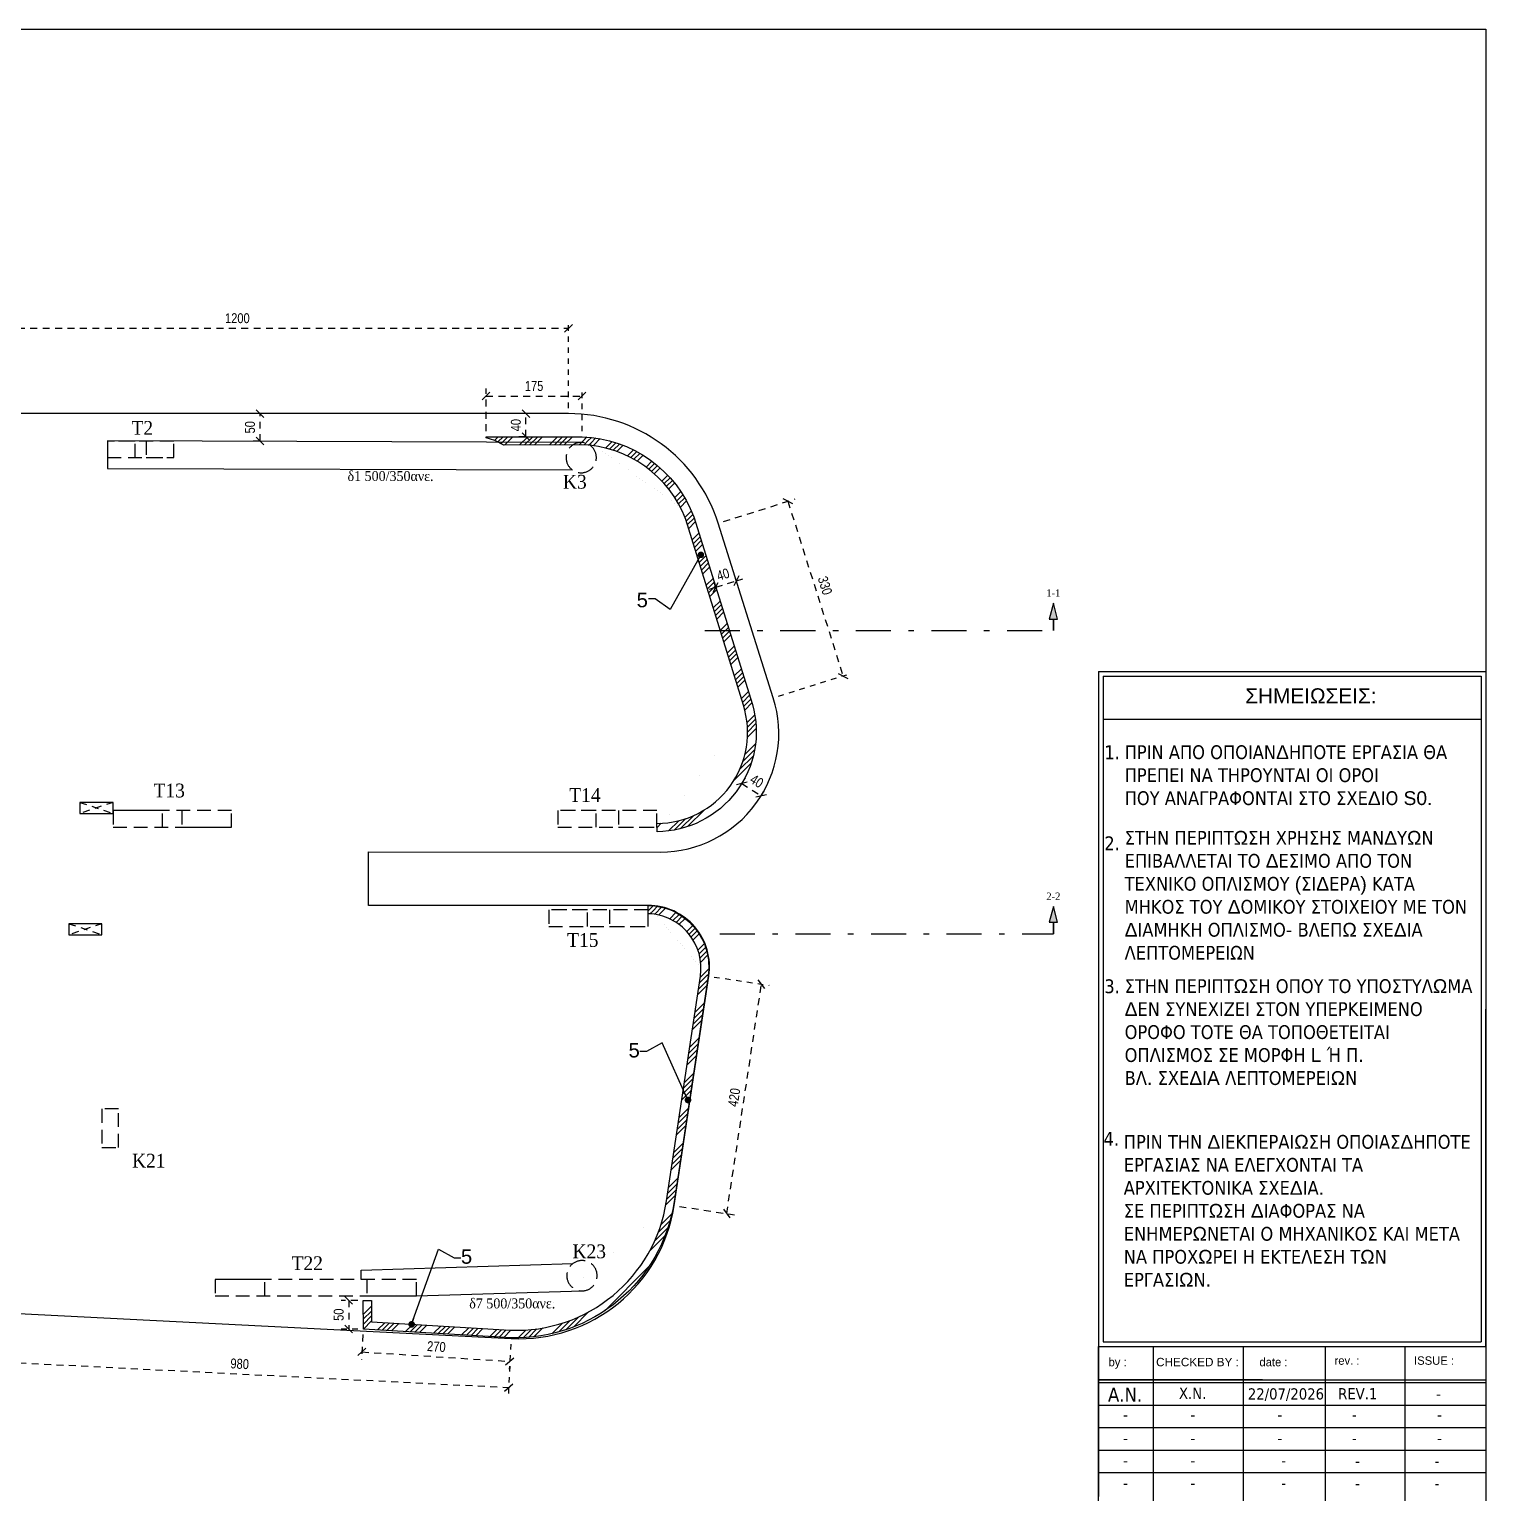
# Model space of a CAD drawing. Header units: millimetres. Extents: x -2171 to 1563, y -1758 to -1505.
# Drawn here: x -719.79 to -693.38, y -1616.79 to -1590.25 of the extents above; entities that cross this region are included whole.
import ezdxf
from ezdxf.enums import TextEntityAlignment as Align

# ---------------------------------------------------------------- set-up
doc = ezdxf.new("R2010")
doc.units = ezdxf.units.MM
doc.header["$PDMODE"] = 32
for name, pattern in [('DASHDOT', [25.4, 12.7, -6.35, 0, -6.35]), ('DASHED2', [0.375, 0.25, -0.125]), ('HIDDEN', [0.375, 0.25, -0.125]), ('HIDDEN2', [0.1875, 0.125, -0.0625])]:
    doc.linetypes.add(name, pattern=pattern)
doc.layers.get('Defpoints').update_dxf_attribs({"color": 6})
for name, color, linetype in [('-S-A3 PAGE', 3, 'Continuous'), ('-S-AKSONES', 50, 'DASHDOT'), ('-S_TEXT', 3, 'Continuous'), ('AM_5', 7, 'Continuous'), ('DIASTASEIS', 7, 'Continuous'), ('Geo_Beam', 7, 'Continuous'), ('Geo_Col', 7, 'Continuous'), ('Geo_Lines', 7, 'Continuous'), ('Geo_Lines_3', 7, 'Continuous'), ('pinakaki', 153, 'Continuous'), ('Sect_Line_Symbol', 7, 'Continuous'), ('STITHAIO', 94, 'Continuous'), ('Text_Beam', 7, 'Continuous'), ('Text_Col_-1', 7, 'Continuous')]:
    doc.layers.add(name, color=color, linetype=linetype)
doc.layers.add('TEXT', color=20, linetype='Continuous', lineweight=13)
doc.styles.add('1-100', font='arial.ttf', dxfattribs={"width": 0.8})
doc.styles.add('ag', font='arial.ttf', dxfattribs={"height": 0.25})
doc.styles.add('S1TmsNwRmn1088_b_934_161', font='times.ttf', dxfattribs={"width": 0.933629, "height": 0.10875})
doc.styles.add('S1TmsNwRmn11_b_934_161', font='times.ttf', dxfattribs={"width": 0.933629, "height": 0.001087})
doc.styles.add('S1TmsNwRmn1359_b_934_161', font='times.ttf', dxfattribs={"width": 0.933629, "height": 0.135937})
doc.styles.get("Standard").update_dxf_attribs({"font": 'tahoma.ttf'})
doc.dimstyles.new('CHRISTOFOROS', dxfattribs={"dimscale": 0.2, "dimtxt": 0.25, "dimasz": 0.6, "dimexe": 0, "dimexo": 0, "dimgap": 0, "dimtad": 0, "dimdec": 0, "dimlfac": 100, "dimzin": 0, "dimdsep": 46, "dimtxsty": 'ag', "dimblk": 'ARCHTICK', "dimcen": 0, "dimclrd": 256, "dimclre": 256, "dimclrt": 1, "dimaunit": 1, "dimadec": 0, "dimazin": 0, "dimtfac": 1, "dimtdec": 0, "dimtofl": 0, "dimtmove": 0, "dimatfit": 3, "dimfxl": 1, "dimtolj": 1, "dimtzin": 0, "dimlwd": -1, "dimlwe": -1, "dimarcsym": 0})
doc.dimstyles.new('Copy of 1-100', dxfattribs={"dimtxt": 0.18, "dimasz": 0.14, "dimexe": 0.14, "dimexo": 0.1, "dimgap": 0.09, "dimtad": 1, "dimdec": 0, "dimlfac": 100, "dimrnd": 5, "dimzin": 5, "dimdsep": 46, "dimtxsty": '1-100', "dimblk": 'OBLIQUE', "dimcen": 0.09, "dimclrd": 1, "dimclre": 1, "dimclrt": 2, "dimadec": 0, "dimazin": 0, "dimtfac": 1, "dimtdec": 0, "dimtix": 1, "dimtmove": 2, "dimatfit": 3, "dimfxl": 5, "dimfxlon": 1, "dimtolj": 1, "dimtzin": 5, "dimarcsym": 0})

# ---------------------------------------------------------------- blocks, each defined once
blk = doc.blocks.new('PINAKAKI')
at = {"layer": '-S-A3 PAGE', "ltscale": 5}
blk.add_line((121995.588, -208359.262), (121988.733, -208359.262), dxfattribs=at)
at = {"color": 0}
for p, q in [((121988.65, -208358.392), (121988.65, -208373.351)), ((121988.65, -208358.392), (121995.67, -208358.392)), ((121995.67, -208358.392), (121995.669, -208370.631)), ((121988.733, -208358.475), (121988.733, -208370.548)), ((121988.733, -208358.475), (121995.588, -208358.475)), ((121995.588, -208358.475), (121995.588, -208370.548)), ((121988.649, -208370.631), (121995.669, -208370.631)), ((121988.732, -208370.548), (121995.587, -208370.548)), ((121989.64, -208370.631), (121989.64, -208374.541)), ((121991.28, -208374.541), (121991.28, -208370.631)), ((121992.766, -208374.541), (121992.766, -208370.631)), ((121994.208, -208374.541), (121994.208, -208370.631)), ((121991.624, -208371.24), (121988.651, -208371.24)), ((121988.651, -208371.24), (121995.67, -208371.24)), ((121995.67, -208371.291), (121988.651, -208371.291)), ((121995.67, -208371.24), (121995.67, -208371.291))]:
    blk.add_line(p, q, dxfattribs=at)
at = {"color": 3}
blk.add_line((121995.67, -208372.455), (121995.67, -208374.541), dxfattribs=at)
at = {"color": 0}
blk.add_lwpolyline([(121988.651, -208370.631), (121995.67, -208370.631), (121995.67, -208374.541), (121988.651, -208374.541)], close=True, dxfattribs=at)
blk.add_lwpolyline([(121988.651, -208370.631), (121995.67, -208370.631), (121995.67, -208374.541), (121988.651, -208374.541)], close=True, dxfattribs=at)
for points in [[(121988.651, -208371.697), (121995.67, -208371.697)], [(121988.651, -208372.103), (121995.67, -208372.103)], [(121988.651, -208372.51), (121995.67, -208372.51)], [(121988.651, -208372.916), (121995.67, -208372.916)]]:
    blk.add_lwpolyline(points, dxfattribs=at)
at = {"layer": '-S_TEXT', "color": 3}
for s, p in [('1.', (121988.755, -208359.983)), ('2.', (121988.755, -208361.633)), ('3.', (121988.755, -208364.226)), ('4.', (121988.739, -208366.994))]:
    blk.add_text(s, height=0.25, dxfattribs=at).set_placement(p)
at = {"layer": '-S_TEXT', "color": 3, "char_height": 0.25, "attachment_point": 1}
for s, insert in [('ΠΡΙΝ ΑΠΟ ΟΠΟΙΑΝ{\\fArial|b0|i0|c186|p34;Δ}ΗΠΟΤΕ ΕΡΓΑΣΙΑ ΘΑ ΠΡΕΠΕΙ ΝΑ ΤΗΡΟΥΝΤΑΙ ΟΙ ΟΡΟΙ\\PΠΟΥ ΑΝΑΓΡΑΦΟΝΤΑΙ ΣΤΟ ΣΧΕ{\\fArial|b0|i0|c186|p34;Δ}ΙΟ {\\fArial|b0|i0|c186|p34;S0.}', (121989.123, -208359.731)), ('ΣΤΗΝ ΠΕΡΙΠΤ{\\fArial|b0|i0|c186|p34;Ω}ΣΗ ΧΡΗΣΗΣ ΜΑΝ{\\fArial|b0|i0|c186|p34;Δ}Υ{\\fArial|b0|i0|c186|p34;Ω}Ν ΕΠΙΒΑΛΛΕΤΑΙ ΤΟ {\\fArial|b0|i0|c186|p34;Δ}ΕΣΙΜΟ ΑΠΟ ΤΟΝ ΤΕΧΝΙΚΟ ΟΠΛΙΣΜΟΥ {\\fArial|b0|i0|c186|p34;(}ΣΙ{\\fArial|b0|i0|c186|p34;Δ}ΕΡΑ{\\fArial|b0|i0|c186|p34;) }ΚΑΤΑ ΜΗΚΟΣ ΤΟΥ {\\fArial|b0|i0|c186|p34;Δ}ΟΜΙΚΟΥ ΣΤΟΙΧΕΙΟΥ ΜΕ ΤΟΝ {\\fArial|b0|i0|c186|p34;Δ}ΙΑΜΗΚΗ ΟΠΛΙΣΜΟ{\\fArial|b0|i0|c186|p34;- }ΒΛΕΠ{\\fArial|b0|i0|c186|p34;Ω }ΣΧΕ{\\fArial|b0|i0|c186|p34;Δ}ΙΑ ΛΕΠΤΟΜΕΡΕΙΩΝ', (121989.123, -208361.284)), ('ΣΤΗΝ ΠΕΡΙΠΤ{\\fArial|b0|i0|c186|p34;Ω}ΣΗ ΟΠΟΥ ΤΟ ΥΠΟΣΤΥΛ{\\fArial|b0|i0|c186|p34;Ω}ΜΑ {\\fArial|b0|i0|c186|p34;Δ}ΕΝ ΣΥΝΕΧΙΖΕΙ ΣΤΟΝ ΥΠΕΡΚΕΙΜΕΝΟ ΟΡΟΦΟ ΤΟΤΕ ΘΑ ΤΟΠΟΘΕΤΕΙΤΑΙ ΟΠΛΙΣΜΟΣ ΣΕ ΜΟΡΦΗ {\\fArial|b0|i0|c186|p34;L }Ή Π{\\fArial|b0|i0|c186|p34;.  \\P}ΒΛ{\\fArial|b0|i0|c186|p34;. }ΣΧΕ{\\fArial|b0|i0|c186|p34;Δ}Ι{\\fArial|b0|i0|c186|p34;A }ΛΕΠΤΟΜΕΡΕΙ{\\fArial|b0|i0|c186|p34;Ω}Ν', (121989.123, -208363.973)), ('ΠΡΙΝ ΤΗΝ {\\fArial|b0|i0|c186|p34;Δ}ΙΕΚΠΕΡΑΙ{\\fArial|b0|i0|c186|p34;Ω}ΣΗ ΟΠΟΙΑΣ{\\fArial|b0|i0|c186|p34;Δ}ΗΠΟΤΕ ΕΡΓΑΣΙΑΣ ΝΑ ΕΛΕΓΧΟΝΤΑΙ ΤΑ ΑΡΧΙΤΕΚΤΟΝΙΚΑ ΣΧΕ{\\fArial|b0|i0|c186|p34;Δ}ΙΑ{\\fArial|b0|i0|c186|p34;.\\P}ΣΕ ΠΕΡΙΠΤ{\\fArial|b0|i0|c186|p34;Ω}ΣΗ {\\fArial|b0|i0|c186|p34;Δ}ΙΑΦΟΡΑΣ ΝΑ ΕΝΗΜΕΡ{\\fArial|b0|i0|c186|p34;Ω}ΝΕΤΑΙ Ο ΜΗΧΑΝΙΚΟΣ ΚΑΙ ΜΕΤΑ ΝΑ ΠΡΟΧ{\\fArial|b0|i0|c186|p34;Ω}ΡΕΙ Η ΕΚΤΕΛΕΣΗ Τ{\\fArial|b0|i0|c186|p34;Ω}Ν ΕΡΓΑΣΙ{\\fArial|b0|i0|c186|p34;Ω}Ν{\\fArial|b0|i0|c186|p34;.}', (121989.107, -208366.797))]:
    blk.add_mtext_dynamic_manual_height_columns(s, width=6.38621, gutter_width=1, heights=[0], dxfattribs=dict(at, insert=insert))
at = {"layer": 'pinakaki', "ltscale": 0.005, "insert": (121991.31, -208358.698), "char_height": 0.26955, "width": 6.67467, "attachment_point": 1}
blk.add_mtext('{\\fArial|b0|i0|c161|p34;ΣΗΜΕΙΩΣΕΙΣ:}', dxfattribs=at)
at = {"layer": 'TEXT', "color": 0, "attachment_point": 1}
for s, insert, char_height, width in [('\\pi0.20581;{\\fBankGothic Lt BT|b0|i0|c161|p34;\\C7;by :}', (121988.625, -208370.839), 0.15234, 0.91751), ('\\pi0.49205;{\\fArial|b0|i0|c186|p34;\\C7;CHECKED BY\\fBankGothic Lt BT|b0|i0|c161|p34; :}', (121989.201, -208370.839), 0.15234, 2.53906), ('\\pi0.83455;{\\fBankGothic Lt BT|b0|i0|c0|p34;\\C7;date :}', (121990.732, -208370.839), 0.15234, 2.53906), ('{\\fBankGothic Lt BT|b0|i0|c161|p34;\\C7;rev\\fBankGothic Lt BT|b0|i0|c0|p34;.\\fBankGothic Lt BT|b0|i0|c161|p34; :}', (121992.929, -208370.812), 0.152344, 2.53906), ('{\\fBankGothic Lt BT|b0|i0|c0|p34;\\C7;ISSUE\\fBankGothic Lt BT|b0|i0|c161|p34; :}', (121994.371, -208370.812), 0.15234, 2.53906), ('\\pi0.19627;{\\C7;A\\fTahoma|b0|i0|c161|p34;.\\fTahoma|b0|i0|c0|p34;N\\fTahoma|b0|i0|c161|p34;.}', (121988.625, -208371.379), 0.25391, 1.01563), ('\\pi1.02419;{\\H0.8x;\\C7;X.N.}', (121989.084, -208371.379), 0.25391, 2.53906), ('{\\fTahoma|b0|i0|c0|p34;\\C7;22\\fTahoma|b0|i0|c161|p34;/\\fTahoma|b0|i0|c0|p34;07\\fTahoma|b0|i0|c161|p34;/202\\fTahoma|b0|i0|c0|p34;6}', (121991.357, -208371.391), 0.203125, 1.35307), ('\\pi0.28843;{\\H0.8x;\\C7;REV.1}', (121992.706, -208371.388), 0.25391, 1.26753), ('\\pi0.54551;{\\H0.8x;\\C7; \\fTahoma|b0|i0|c161|p34;-}', (121994.148, -208371.388), 0.25391, 1.26753), ('\\pi0.46934;{\\H0.8x;\\C7;-}', (121988.625, -208371.768), 0.25391, 1.01563), ('\\pi1.23106;{\\H0.8x;\\C7;-}', (121989.084, -208371.768), 0.25391, 2.53906), ('\\pi1.09396;{\\H0.8x;\\C7;   -}', (121990.571, -208371.768), 0.25391, 2.53906), ('\\pi1.23106;{\\H0.8x;\\C7;-}', (121992.012, -208371.768), 0.25391, 2.53906), ('\\pi1.23106;{\\H0.8x;\\C7;-}', (121993.558, -208371.768), 0.25391, 2.53906), ('\\pi0.46934;{\\H0.8x;\\C7;-}', (121988.625, -208372.192), 0.25391, 1.01563), ('\\pi1.23106;{\\H0.8x;\\C7;-}', (121989.084, -208372.192), 0.25391, 2.53906), ('\\pi1.09396;{\\H0.8x;\\C7;   -}', (121990.571, -208372.192), 0.25391, 2.53906), ('\\pi1.23106;{\\H0.8x;\\C7;-}', (121992.012, -208372.192), 0.25391, 2.53906), ('\\pi1.23106;{\\H0.8x;\\C7;-}', (121993.558, -208372.192), 0.25391, 2.53906), ('\\pi0.46934;{\\H0.8x;\\C7;-}', (121988.625, -208372.598), 0.25391, 1.01563), ('\\pi1.23106;{\\H0.8x;\\C7;-}', (121989.084, -208372.598), 0.25391, 2.53906), ('\\pi1.23106;{\\H0.8x;\\C7;-}', (121990.732, -208372.598), 0.25391, 2.53906), ('\\pi0.5953;{\\fTahoma|b0|i0|c161|p34;\\H0.8x;\\C7;-}', (121992.706, -208372.607), 0.25391, 1.26753), ('\\pi0.5953;{\\fTahoma|b0|i0|c161|p34;\\H0.8x;\\C7;-}', (121994.148, -208372.607), 0.25391, 1.26753), ('\\pi0.46934;{\\H0.8x;\\C7;-}', (121988.625, -208373.004), 0.25391, 1.01563), ('\\pi1.23106;{\\H0.8x;\\C7;-}', (121989.084, -208373.004), 0.25391, 2.53906), ('\\pi1.23106;{\\H0.8x;\\C7;-}', (121990.732, -208373.004), 0.25391, 2.53906), ('\\pi0.5953;{\\fTahoma|b0|i0|c161|p34;\\H0.8x;\\C7;-}', (121992.706, -208373.013), 0.25391, 1.26753), ('\\pi0.5953;{\\fTahoma|b0|i0|c161|p34;\\H0.8x;\\C7;-}', (121994.148, -208373.013), 0.25391, 1.26753)]:
    blk.add_mtext(s, dxfattribs=dict(at, insert=insert, char_height=char_height, width=width))
at = {"layer": 'TEXT', "insert": (121992.706, -208371.388), "char_height": 0.25391, "width": 1.26753, "attachment_point": 1}
blk.add_mtext('{\\fTahoma|b0|i0|c0|p34;\\H0.8x;\\C7; }', dxfattribs=at)
blk = doc.blocks.new('_Oblique')
at = {"color": 0, "linetype": 'ByBlock', "lineweight": -2}
blk.add_line((-0.5, -0.5), (0.5, 0.5), dxfattribs=at)
blk = doc.blocks.new('*D1177')
at = {"layer": 'Defpoints', "color": 0, "ltscale": 0.5, "transparency": 16777216}
for p in [(-715.602, -1597.218), (-715.563, -1597.218), (-715.563, -1597.716)]:
    blk.add_point(p, dxfattribs=at)
at = {"layer": 'DIASTASEIS', "color": 1, "linetype": 'HIDDEN2', "lineweight": -2, "ltscale": 0.5, "transparency": 16777216}
blk.add_line((-715.602, -1597.218), (-715.742, -1597.218), dxfattribs=at)
at = {"layer": 'DIASTASEIS', "color": 1, "linetype": 'DASHED2', "lineweight": -2, "ltscale": 0.5, "transparency": 16777216}
blk.add_line((-715.602, -1597.716), (-715.602, -1597.218), dxfattribs=at)
at = {"layer": 'DIASTASEIS', "color": 1, "linetype": 'HIDDEN', "lineweight": -2, "ltscale": 0.5, "transparency": 16777216}
blk.add_line((-715.602, -1597.716), (-715.742, -1597.716), dxfattribs=at)
at = {"layer": 'DIASTASEIS', "color": 1, "lineweight": -2, "ltscale": 0.5, "transparency": 16777216, "xscale": 0.14, "yscale": 0.14, "zscale": 0.14}
for p, rotation in [((-715.602, -1597.218), 90), ((-715.602, -1597.716), 270)]:
    blk.add_blockref('_Oblique', p, dxfattribs=dict(at, rotation=rotation))
at = {"layer": 'DIASTASEIS', "color": 2, "ltscale": 0.5, "transparency": 16777216, "insert": (-715.784, -1597.467), "char_height": 0.18, "attachment_point": 5, "rotation": 90, "style": '1-100'}
blk.add_mtext('\\A1;50', dxfattribs=at)
blk = doc.blocks.new('*D1180')
at = {"layer": 'Defpoints', "color": 0, "ltscale": 0.5, "transparency": 16777216}
for p in [(-710.01, -1595.672), (-710.01, -1597.218), (-722.018, -1599.004)]:
    blk.add_point(p, dxfattribs=at)
at = {"layer": 'DIASTASEIS', "color": 1, "linetype": 'HIDDEN', "lineweight": -2, "ltscale": 0.5, "transparency": 16777216}
blk.add_line((-722.018, -1598.904), (-722.018, -1595.532), dxfattribs=at)
at = {"layer": 'DIASTASEIS', "color": 1, "linetype": 'HIDDEN2', "lineweight": -2, "ltscale": 0.5, "transparency": 16777216}
blk.add_line((-710.01, -1597.118), (-710.01, -1595.532), dxfattribs=at)
at = {"layer": 'DIASTASEIS', "color": 1, "linetype": 'DASHED2', "lineweight": -2, "ltscale": 0.5, "transparency": 16777216}
blk.add_line((-722.018, -1595.672), (-710.01, -1595.672), dxfattribs=at)
at = {"layer": 'DIASTASEIS', "color": 1, "lineweight": -2, "ltscale": 0.5, "transparency": 16777216, "xscale": 0.14, "yscale": 0.14, "zscale": 0.14, "rotation": 180}
blk.add_blockref('_Oblique', (-722.018, -1595.672), dxfattribs=at)
at = {"layer": 'DIASTASEIS', "color": 1, "lineweight": -2, "ltscale": 0.5, "transparency": 16777216, "xscale": 0.14, "yscale": 0.14, "zscale": 0.14}
blk.add_blockref('_Oblique', (-710.01, -1595.672), dxfattribs=at)
at = {"layer": 'DIASTASEIS', "color": 2, "ltscale": 0.5, "transparency": 16777216, "insert": (-716.014, -1595.49), "char_height": 0.18, "attachment_point": 5, "style": '1-100'}
blk.add_mtext('\\A1;1200', dxfattribs=at)
blk = doc.blocks.new('*D1186')
at = {"layer": 'Defpoints', "color": 0, "ltscale": 0.5, "transparency": 16777216}
for p in [(-720.821, -1613.497), (-711.051, -1613.99), (-711.095, -1614.878)]:
    blk.add_point(p, dxfattribs=at)
at = {"layer": 'DIASTASEIS', "color": 1, "linetype": 'HIDDEN', "lineweight": -2, "ltscale": 0.5, "transparency": 16777216}
blk.add_line((-720.827, -1613.597), (-720.873, -1614.524), dxfattribs=at)
at = {"layer": 'DIASTASEIS', "color": 1, "linetype": 'HIDDEN2', "lineweight": -2, "ltscale": 0.5, "transparency": 16777216}
blk.add_line((-711.056, -1614.09), (-711.102, -1615.018), dxfattribs=at)
at = {"layer": 'DIASTASEIS', "color": 1, "linetype": 'DASHED2', "lineweight": -2, "ltscale": 0.5, "transparency": 16777216}
blk.add_line((-720.866, -1614.385), (-711.095, -1614.878), dxfattribs=at)
at = {"layer": 'DIASTASEIS', "color": 1, "lineweight": -2, "ltscale": 0.5, "transparency": 16777216, "xscale": 0.14, "yscale": 0.14, "zscale": 0.14}
for p, rotation in [((-720.866, -1614.385), 177.1100336678794), ((-711.095, -1614.878), 357.1100336678794)]:
    blk.add_blockref('_Oblique', p, dxfattribs=dict(at, rotation=rotation))
at = {"layer": 'DIASTASEIS', "color": 2, "ltscale": 0.5, "transparency": 16777216, "insert": (-715.972, -1614.45), "char_height": 0.18, "attachment_point": 5, "rotation": 357.11, "style": '1-100'}
blk.add_mtext('\\A1;980', dxfattribs=at)
blk = doc.blocks.new('*D1187')
at = {"layer": 'Defpoints', "color": 0, "ltscale": 0.5, "transparency": 16777216}
for p in [(-707.467, -1607.42), (-706.511, -1607.565), (-708.097, -1611.58)]:
    blk.add_point(p, dxfattribs=at)
at = {"layer": 'DIASTASEIS', "color": 1, "linetype": 'HIDDEN2', "lineweight": -2, "ltscale": 0.5, "transparency": 16777216}
blk.add_line((-707.368, -1607.435), (-706.373, -1607.586), dxfattribs=at)
at = {"layer": 'DIASTASEIS', "color": 1, "linetype": 'DASHED2', "lineweight": -2, "ltscale": 0.5, "transparency": 16777216}
blk.add_line((-707.141, -1611.725), (-706.511, -1607.565), dxfattribs=at)
at = {"layer": 'DIASTASEIS', "color": 1, "linetype": 'HIDDEN', "lineweight": -2, "ltscale": 0.5, "transparency": 16777216}
blk.add_line((-707.998, -1611.595), (-707.002, -1611.746), dxfattribs=at)
at = {"layer": 'DIASTASEIS', "color": 1, "lineweight": -2, "ltscale": 0.5, "transparency": 16777216, "xscale": 0.14, "yscale": 0.14, "zscale": 0.14}
for p, rotation in [((-706.511, -1607.565), 81.39193332434586), ((-707.141, -1611.725), 261.3919333243459)]:
    blk.add_blockref('_Oblique', p, dxfattribs=dict(at, rotation=rotation))
at = {"layer": 'DIASTASEIS', "color": 2, "ltscale": 0.5, "transparency": 16777216, "insert": (-707.006, -1609.618), "char_height": 0.18, "attachment_point": 5, "rotation": 81.3919, "style": '1-100'}
blk.add_mtext('\\A1;420', dxfattribs=at)
blk = doc.blocks.new('*D1188')
at = {"layer": 'Defpoints', "color": 0, "ltscale": 0.5, "transparency": 16777216}
for p in [(-707.296, -1599.208), (-705.032, -1601.975), (-706.296, -1602.374)]:
    blk.add_point(p, dxfattribs=at)
at = {"layer": 'DIASTASEIS', "color": 1, "linetype": 'HIDDEN', "lineweight": -2, "ltscale": 0.5, "transparency": 16777216}
blk.add_line((-707.2, -1599.178), (-705.898, -1598.767), dxfattribs=at)
at = {"layer": 'DIASTASEIS', "color": 1, "linetype": 'DASHED2', "lineweight": -2, "ltscale": 0.5, "transparency": 16777216}
blk.add_line((-706.032, -1598.809), (-705.032, -1601.975), dxfattribs=at)
at = {"layer": 'DIASTASEIS', "color": 1, "linetype": 'HIDDEN2', "lineweight": -2, "ltscale": 0.5, "transparency": 16777216}
blk.add_line((-706.201, -1602.344), (-704.899, -1601.933), dxfattribs=at)
at = {"layer": 'DIASTASEIS', "color": 1, "lineweight": -2, "ltscale": 0.5, "transparency": 16777216, "xscale": 0.14, "yscale": 0.14, "zscale": 0.14}
for p, rotation in [((-706.032, -1598.809), 107.5216167572731), ((-705.032, -1601.975), 287.5216167572732)]:
    blk.add_blockref('_Oblique', p, dxfattribs=dict(at, rotation=rotation))
at = {"layer": 'DIASTASEIS', "color": 2, "ltscale": 0.5, "transparency": 16777216, "insert": (-705.359, -1600.337), "char_height": 0.18, "attachment_point": 5, "rotation": 287.5216, "style": '1-100'}
blk.add_mtext('\\A1;330', dxfattribs=at)
blk = doc.blocks.new('_ArchTick')
at = {"color": 0, "linetype": 'ByBlock', "const_width": 0.15}
blk.add_lwpolyline([(-0.5, -0.5), (0.5, 0.5)], dxfattribs=at)
blk = doc.blocks.new('*D1205')
at = {"layer": 'AM_5', "color": 1, "linetype": 'HIDDEN2', "lineweight": -2, "ltscale": 0.5, "transparency": 16777216}
blk.add_line((-710.783, -1597.218), (-710.923, -1597.218), dxfattribs=at)
at = {"layer": 'AM_5', "color": 1, "linetype": 'DASHED2', "lineweight": -2, "ltscale": 0.5, "transparency": 16777216}
blk.add_line((-710.783, -1597.638), (-710.783, -1597.218), dxfattribs=at)
at = {"layer": 'AM_5', "color": 1, "linetype": 'HIDDEN', "lineweight": -2, "ltscale": 0.5, "transparency": 16777216}
blk.add_line((-710.783, -1597.638), (-710.923, -1597.638), dxfattribs=at)
at = {"layer": 'Defpoints', "color": 0, "ltscale": 0.5, "transparency": 16777216}
for p in [(-710.783, -1597.218), (-710.783, -1597.218), (-710.783, -1597.638)]:
    blk.add_point(p, dxfattribs=at)
at = {"layer": 'AM_5', "color": 1, "lineweight": -2, "ltscale": 0.5, "transparency": 16777216, "xscale": 0.14, "yscale": 0.14, "zscale": 0.14}
for p, rotation in [((-710.783, -1597.218), 90), ((-710.783, -1597.638), 270)]:
    blk.add_blockref('_Oblique', p, dxfattribs=dict(at, rotation=rotation))
at = {"layer": 'AM_5', "color": 2, "ltscale": 0.5, "transparency": 16777216, "insert": (-710.964, -1597.428), "char_height": 0.18, "attachment_point": 5, "rotation": 90, "style": '1-100'}
blk.add_mtext('\\A1;40', dxfattribs=at)
blk = doc.blocks.new('*D1206')
at = {"layer": 'AM_5', "color": 1, "linetype": 'HIDDEN2', "lineweight": -2, "ltscale": 0.5, "transparency": 16777216}
blk.add_line((-706.95, -1600.302), (-707.009, -1600.117), dxfattribs=at)
at = {"layer": 'AM_5', "color": 1, "linetype": 'DASHED2', "lineweight": -2, "ltscale": 0.5, "transparency": 16777216}
for p, q in [((-707.339, -1600.368), (-707.473, -1600.411)), ((-707.339, -1600.368), (-706.966, -1600.251)), ((-706.966, -1600.251), (-706.833, -1600.209))]:
    blk.add_line(p, q, dxfattribs=at)
at = {"layer": 'AM_5', "color": 1, "linetype": 'HIDDEN', "lineweight": -2, "ltscale": 0.5, "transparency": 16777216}
blk.add_line((-707.323, -1600.419), (-707.382, -1600.235), dxfattribs=at)
at = {"layer": 'Defpoints', "color": 0, "ltscale": 0.5, "transparency": 16777216}
for p in [(-706.966, -1600.251), (-706.92, -1600.397), (-707.293, -1600.515)]:
    blk.add_point(p, dxfattribs=at)
at = {"layer": 'AM_5', "color": 1, "lineweight": -2, "ltscale": 0.5, "transparency": 16777216, "xscale": 0.14, "yscale": 0.14, "zscale": 0.14}
for p, rotation in [((-706.966, -1600.251), 197.5216167572655), ((-707.339, -1600.368), 17.52161675726557)]:
    blk.add_blockref('_Oblique', p, dxfattribs=dict(at, rotation=rotation))
at = {"layer": 'AM_5', "color": 2, "ltscale": 0.5, "transparency": 16777216, "insert": (-707.208, -1600.136), "char_height": 0.18, "attachment_point": 5, "rotation": 17.5216, "style": '1-100'}
blk.add_mtext('\\A1;40', dxfattribs=at)
blk = doc.blocks.new('*D1207')
at = {"layer": 'AM_5', "color": 1, "linetype": 'HIDDEN', "lineweight": -2, "ltscale": 0.5, "transparency": 16777216}
blk.add_line((-706.868, -1603.927), (-706.794, -1603.808), dxfattribs=at)
at = {"layer": 'AM_5', "color": 1, "linetype": 'DASHED2', "lineweight": -2, "ltscale": 0.5, "transparency": 16777216}
blk.add_line((-706.868, -1603.927), (-706.515, -1604.147), dxfattribs=at)
at = {"layer": 'AM_5', "color": 1, "linetype": 'HIDDEN2', "lineweight": -2, "ltscale": 0.5, "transparency": 16777216}
blk.add_line((-706.515, -1604.147), (-706.441, -1604.029), dxfattribs=at)
at = {"layer": 'Defpoints', "color": 0, "ltscale": 0.5, "transparency": 16777216}
for p in [(-706.875, -1603.938), (-706.515, -1604.147), (-706.522, -1604.158)]:
    blk.add_point(p, dxfattribs=at)
at = {"layer": 'AM_5', "color": 1, "lineweight": -2, "ltscale": 0.5, "transparency": 16777216, "xscale": 0.14, "yscale": 0.14, "zscale": 0.14}
for p, rotation in [((-706.868, -1603.927), 148.018077007108), ((-706.515, -1604.147), 328.018077007108)]:
    blk.add_blockref('_Oblique', p, dxfattribs=dict(at, rotation=rotation))
at = {"layer": 'AM_5', "color": 2, "ltscale": 0.5, "transparency": 16777216, "insert": (-706.596, -1603.883), "char_height": 0.18, "attachment_point": 5, "rotation": 328.0181, "style": '1-100'}
blk.add_mtext('\\A1;40', dxfattribs=at)
blk = doc.blocks.new('*D1208')
at = {"layer": 'AM_5', "color": 1, "linetype": 'HIDDEN', "lineweight": -2, "ltscale": 0.5, "transparency": 16777216}
blk.add_line((-711.504, -1597.538), (-711.504, -1596.761), dxfattribs=at)
at = {"layer": 'AM_5', "color": 1, "linetype": 'DASHED2', "lineweight": -2, "ltscale": 0.5, "transparency": 16777216}
blk.add_line((-711.504, -1596.901), (-709.764, -1596.901), dxfattribs=at)
at = {"layer": 'AM_5', "color": 1, "linetype": 'HIDDEN2', "lineweight": -2, "ltscale": 0.5, "transparency": 16777216}
blk.add_line((-709.764, -1597.538), (-709.764, -1596.761), dxfattribs=at)
at = {"layer": 'Defpoints', "color": 0, "ltscale": 0.5, "transparency": 16777216}
for p in [(-709.764, -1596.901), (-711.504, -1597.638), (-709.764, -1597.638)]:
    blk.add_point(p, dxfattribs=at)
at = {"layer": 'AM_5', "color": 1, "lineweight": -2, "ltscale": 0.5, "transparency": 16777216, "xscale": 0.14, "yscale": 0.14, "zscale": 0.14, "rotation": 180}
blk.add_blockref('_Oblique', (-711.504, -1596.901), dxfattribs=at)
at = {"layer": 'AM_5', "color": 1, "lineweight": -2, "ltscale": 0.5, "transparency": 16777216, "xscale": 0.14, "yscale": 0.14, "zscale": 0.14}
blk.add_blockref('_Oblique', (-709.764, -1596.901), dxfattribs=at)
at = {"layer": 'AM_5', "color": 2, "ltscale": 0.5, "transparency": 16777216, "insert": (-710.634, -1596.719), "char_height": 0.18, "attachment_point": 5, "style": '1-100'}
blk.add_mtext('\\A1;175', dxfattribs=at)
blk = doc.blocks.new('*D1209')
at = {"layer": 'AM_5', "color": 1, "linetype": 'HIDDEN', "lineweight": -2, "ltscale": 0.5, "transparency": 16777216}
blk.add_line((-713.83, -1613.298), (-714.134, -1613.298), dxfattribs=at)
at = {"layer": 'AM_5', "color": 1, "linetype": 'DASHED2', "lineweight": -2, "ltscale": 0.5, "transparency": 16777216}
blk.add_line((-713.994, -1613.298), (-713.994, -1613.818), dxfattribs=at)
at = {"layer": 'AM_5', "color": 1, "linetype": 'HIDDEN2', "lineweight": -2, "ltscale": 0.5, "transparency": 16777216}
blk.add_line((-713.83, -1613.818), (-714.134, -1613.818), dxfattribs=at)
at = {"layer": 'Defpoints', "color": 0, "ltscale": 0.5, "transparency": 16777216}
for p in [(-713.73, -1613.298), (-713.994, -1613.818), (-713.73, -1613.818)]:
    blk.add_point(p, dxfattribs=at)
at = {"layer": 'AM_5', "color": 1, "lineweight": -2, "ltscale": 0.5, "transparency": 16777216, "xscale": 0.14, "yscale": 0.14, "zscale": 0.14}
for p, rotation in [((-713.994, -1613.298), 90), ((-713.994, -1613.818), 270)]:
    blk.add_blockref('_Oblique', p, dxfattribs=dict(at, rotation=rotation))
at = {"layer": 'AM_5', "color": 2, "ltscale": 0.5, "transparency": 16777216, "insert": (-714.176, -1613.558), "char_height": 0.18, "attachment_point": 5, "rotation": 90, "style": '1-100'}
blk.add_mtext('\\A1;50', dxfattribs=at)
blk = doc.blocks.new('*D1210')
at = {"layer": 'AM_5', "color": 1, "linetype": 'HIDDEN', "lineweight": -2, "ltscale": 0.5, "transparency": 16777216}
blk.add_line((-713.736, -1613.918), (-713.765, -1614.373), dxfattribs=at)
at = {"layer": 'AM_5', "color": 1, "linetype": 'DASHED2', "lineweight": -2, "ltscale": 0.5, "transparency": 16777216}
blk.add_line((-713.756, -1614.233), (-711.077, -1614.405), dxfattribs=at)
at = {"layer": 'AM_5', "color": 1, "linetype": 'HIDDEN2', "lineweight": -2, "ltscale": 0.5, "transparency": 16777216}
blk.add_line((-711.057, -1614.09), (-711.086, -1614.545), dxfattribs=at)
at = {"layer": 'Defpoints', "color": 0, "ltscale": 0.5, "transparency": 16777216}
for p in [(-713.73, -1613.818), (-711.051, -1613.99), (-711.077, -1614.405)]:
    blk.add_point(p, dxfattribs=at)
at = {"layer": 'AM_5', "color": 1, "lineweight": -2, "ltscale": 0.5, "transparency": 16777216, "xscale": 0.14, "yscale": 0.14, "zscale": 0.14}
for p, rotation in [((-713.756, -1614.233), 176.3161503816053), ((-711.077, -1614.405), 356.3161503816053)]:
    blk.add_blockref('_Oblique', p, dxfattribs=dict(at, rotation=rotation))
at = {"layer": 'AM_5', "color": 2, "ltscale": 0.5, "transparency": 16777216, "insert": (-712.405, -1614.138), "char_height": 0.18, "attachment_point": 5, "rotation": 356.3162, "style": '1-100'}
blk.add_mtext('\\A1;270', dxfattribs=at)

msp = doc.modelspace()

# ---------------------------------------------------------------- hatches: boundary and pattern name
at = {"layer": 'Geo_Lines_3', "linetype": 'Continuous', "ltscale": 0.5, "transparency": 33554572}
h = msp.add_hatch(dxfattribs=at)
h.set_pattern_fill('ANSI34', color=9, scale=0.02)
edge = h.paths.add_edge_path()
edge.add_arc((-708.4112, -1603.0013), 1.6484, 270.19161, 377.58472)
edge.add_line((-706.8399, -1602.5033), (-707.8807, -1599.1401))
edge.add_arc((-709.8467, -1599.884), 2.1021, 20.72563, 88.15099)
edge.add_line((-709.7789, -1597.783), (-711.1828, -1597.7883))
edge.add_line((-711.1828, -1597.7883), (-711.3444, -1597.7063))
edge.add_line((-711.3444, -1597.7063), (-711.5039, -1597.6596))
edge.add_line((-711.5039, -1597.6596), (-711.5039, -1597.6383))
edge.add_line((-711.5039, -1597.6383), (-709.764, -1597.6383))
edge.add_arc((-709.835, -1599.8753), 2.2381, 20.44373, 88.18189, ccw=False)
edge.add_line((-707.7379, -1599.0935), (-706.6741, -1602.4937))
edge.add_arc((-708.4184, -1602.987), 1.8127, -89.56123, 15.79119, ccw=False)
edge.add_line((-708.4046, -1604.7997), (-708.4057, -1604.6497))
h = msp.add_hatch(dxfattribs=at)
h.set_pattern_fill('ANSI34', color=9, scale=0.02)
edge = h.paths.add_edge_path()
edge.add_line((-713.7305, -1613.2984), (-713.5805, -1613.2984))
edge.add_line((-713.5805, -1613.2984), (-713.5805, -1613.6892))
edge.add_line((-713.5805, -1613.6892), (-711.0707, -1613.8394))
edge.add_arc((-710.9613, -1611.0818), 2.7597, 267.72677, 351.43059)
edge.add_line((-708.2324, -1611.4931), (-707.6186, -1607.42))
edge.add_arc((-708.5933, -1607.2731), 0.9857, 351.43055, 447.66631)
edge.add_line((-708.5531, -1606.2883), (-708.5677, -1606.2883))
edge.add_line((-708.5677, -1606.2883), (-708.5677, -1606.1383))
edge.add_arc((-708.5793, -1607.2506), 1.1124, -8.75635, 89.40175, ccw=False)
edge.add_line((-707.4798, -1607.42), (-708.0967, -1611.5135))
edge.add_arc((-710.9699, -1611.0715), 2.9071, 268.42376, 351.25374, ccw=False)
edge.add_line((-711.0499, -1613.9774), (-713.7297, -1613.8177))
edge.add_line((-713.7297, -1613.8177), (-713.7305, -1613.2984))
at = {"layer": 'Sect_Line_Symbol'}
for points in [[(-701.2185, -1601.1537), (-701.2185, -1600.9434), (-701.1408, -1600.9434), (-701.2185, -1600.6537), (-701.2961, -1600.9434), (-701.2185, -1600.9434)], [(-701.2185, -1606.6537), (-701.2185, -1606.4434), (-701.1408, -1606.4434), (-701.2185, -1606.1537), (-701.2961, -1606.4434), (-701.2185, -1606.4434)]]:
    msp.add_hatch(color=2, dxfattribs=at).paths.add_polyline_path(points)

# ---------------------------------------------------------------- linework, layer by layer
at = {"layer": '-S_TEXT', "ltscale": 5}
msp.add_lwpolyline([(-751.5266, -1590.2497), (-693.3791, -1590.2497), (-693.3791, -1630.2944), (-751.5266, -1630.2944)], close=True, dxfattribs=at)
at = {"color": 2, "linetype": 'HIDDEN', "ltscale": 0.5}
for p, q in [((-718.8684, -1604.2683), (-718.2684, -1604.4683)), ((-718.2684, -1604.2683), (-718.8684, -1604.4683)), ((-719.0674, -1606.4683), (-718.4684, -1606.6683)), ((-718.4684, -1606.4683), (-719.0674, -1606.6683))]:
    msp.add_line(p, q, dxfattribs=at)
at = {"layer": 'Geo_Beam', "color": 94}
msp.add_line((-712.7685, -1613.2186), (-709.7573, -1613.1263), dxfattribs=at)
for points in [[(-709.7792, -1597.7416), (-718.3682, -1597.7115), (-718.3682, -1598.2115), (-709.9381, -1598.2411)], [(-713.7685, -1612.9186), (-713.7685, -1612.749), (-709.9307, -1612.6313)]]:
    msp.add_lwpolyline(points, dxfattribs=at)
at = {"layer": 'Geo_Col', "color": 94, "linetype": 'HIDDEN'}
for points in [[(-718.3682, -1598.0157), (-717.1682, -1598.0157), (-717.1682, -1597.7157), (-718.3682, -1597.7157)], [(-718.3682, -1598.0157), (-717.8682, -1598.0157), (-717.8682, -1597.7157), (-718.3682, -1597.7157)], [(-717.1682, -1597.7157), (-717.6682, -1597.7157), (-717.6682, -1598.0157), (-717.1682, -1598.0157)], [(-718.2687, -1604.7183), (-716.1187, -1604.7183), (-716.1187, -1604.4183), (-718.2687, -1604.4183)], [(-718.2687, -1604.7183), (-717.3687, -1604.7183), (-717.3687, -1604.4183), (-718.2687, -1604.4183)], [(-716.1187, -1604.4183), (-717.0187, -1604.4183), (-717.0187, -1604.7183), (-716.1187, -1604.7183)], [(-710.2057, -1604.7183), (-708.4057, -1604.7183), (-708.4057, -1604.4183), (-710.2057, -1604.4183)], [(-710.2057, -1604.7183), (-709.5057, -1604.7183), (-709.5057, -1604.4183), (-710.2057, -1604.4183)], [(-708.4057, -1604.4183), (-709.1057, -1604.4183), (-709.1057, -1604.7183), (-708.4057, -1604.7183)], [(-710.3676, -1606.5178), (-708.5676, -1606.5178), (-708.5676, -1606.2178), (-710.3676, -1606.2178)], [(-710.3676, -1606.5178), (-709.6676, -1606.5178), (-709.6676, -1606.2178), (-710.3676, -1606.2178)], [(-708.5676, -1606.2178), (-709.2676, -1606.2178), (-709.2676, -1606.5178), (-708.5676, -1606.5178)], [(-718.1685, -1609.8283), (-718.4685, -1609.8283), (-718.4685, -1610.5283), (-718.1685, -1610.5283)], [(-716.4187, -1613.2186), (-712.7685, -1613.2186), (-712.7685, -1612.9186), (-716.4187, -1612.9186)], [(-716.4187, -1613.2186), (-715.5187, -1613.2186), (-715.5187, -1612.9186), (-716.4187, -1612.9186)], [(-712.7685, -1612.9186), (-713.6685, -1612.9186), (-713.6685, -1613.2186), (-712.7685, -1613.2186)]]:
    msp.add_lwpolyline(points, close=True, dxfattribs=at)
for points in [[(-709.5042, -1598.0166, 0.4142136), (-709.7792, -1597.7416, 0.4142136), (-710.0542, -1598.0166, 0.4142136), (-709.7792, -1598.2916, 0.4142136)], [(-709.4907, -1612.8514, 0.4142136), (-709.7657, -1612.5764, 0.4142136), (-710.0407, -1612.8514, 0.4142136), (-709.7657, -1613.1264, 0.4142136)]]:
    msp.add_lwpolyline(points, format="xyb", close=True, dxfattribs=at)
at = {"layer": 'Geo_Lines', "color": 94}
for points in [[(-720.8215, -1613.497), (-711.0505, -1613.9902, 0.3848688), (-708.0967, -1611.5803), (-707.4669, -1607.42, 0.4629196), (-708.5685, -1606.1383), (-708.5685, -1606.1383), (-713.6385, -1606.1389), (-713.6385, -1605.1676), (-708.3438, -1605.1683, 0.506899), (-706.296, -1602.3743), (-707.2957, -1599.2077, 0.327229), (-710.01, -1597.2183), (-722.0185, -1597.2183)], [(-722.7182, -1611.6942, 0.0000597), (-722.7182, -1607.7674, -0.1156841)]]:
    msp.add_lwpolyline(points, format="xyb", dxfattribs=at)
for points in [[(-718.8684, -1604.4683), (-718.2684, -1604.4683), (-718.2684, -1604.2683), (-718.8684, -1604.2683)], [(-719.0674, -1606.6683), (-718.4684, -1606.6683), (-718.4684, -1606.4683), (-719.0674, -1606.4683)]]:
    msp.add_lwpolyline(points, close=True, dxfattribs=at)
at = {"layer": 'Sect_Line_Symbol', "color": 2}
for points in [[(-701.2185, -1601.1537), (-701.2185, -1600.9434), (-701.1408, -1600.9434), (-701.2185, -1600.6537), (-701.2961, -1600.9434), (-701.2185, -1600.9434)], [(-701.2185, -1606.6537), (-701.2185, -1606.4434), (-701.1408, -1606.4434), (-701.2185, -1606.1537), (-701.2961, -1606.4434), (-701.2185, -1606.4434)]]:
    msp.add_lwpolyline(points, close=True, dxfattribs=at)
at = {"layer": 'Sect_Line_Symbol', "color": 2, "linetype": 'DASHDOT', "ltscale": 0.05}
for points in [[(-707.5391, -1601.1537), (-701.2185, -1601.1537)], [(-707.2648, -1606.6537), (-701.2185, -1606.6537)]]:
    msp.add_lwpolyline(points, dxfattribs=at)
at = {"layer": 'STITHAIO', "ltscale": 0.5}
for points in [[(-708.4057, -1604.6497, 0.5061944), (-706.8399, -1602.5033), (-707.8807, -1599.1401, 0.3029911), (-709.7789, -1597.783), (-711.1828, -1597.7883), (-711.3444, -1597.7063), (-711.5039, -1597.6596), (-711.5039, -1597.6383), (-709.764, -1597.6383, -0.3044818), (-707.7379, -1599.0935), (-706.6741, -1602.4937, -0.4950586), (-708.4046, -1604.7997), (-708.4057, -1604.6497)], [(-713.7305, -1613.2984), (-713.5805, -1613.2984), (-713.5805, -1613.6892), (-711.0707, -1613.8394, 0.382382), (-708.2324, -1611.4931), (-707.6186, -1607.42, 0.4464619), (-708.5531, -1606.2883), (-708.5677, -1606.2883), (-708.5677, -1606.1383, -0.4565596), (-707.4798, -1607.42), (-708.0967, -1611.5135, -0.378018), (-711.0499, -1613.9774), (-713.7297, -1613.8177)]]:
    msp.add_lwpolyline(points, format="xyb", close=True, dxfattribs=at)

# ---------------------------------------------------------------- block references
at = {"layer": '-S_TEXT', "linetype": 'Continuous', "ltscale": 0.5}
msp.add_blockref('PINAKAKI', (-122689.0493, 206756.498), dxfattribs=at)

# ---------------------------------------------------------------- texts
at = {"layer": '-S-AKSONES', "color": 3, "linetype": 'Continuous', "char_height": 0.2625, "width": 0.416093, "style": 'ag'}
for insert, attachment_point in [((-708.5704, -1600.7342), 9), ((-708.7176, -1608.6317), 3), ((-711.9602, -1612.3718), 1)]:
    msp.add_mtext('5', dxfattribs=dict(at, insert=insert, attachment_point=attachment_point))
at = {"layer": 'Sect_Line_Symbol', "color": 2, "style": 'S1TmsNwRmn1359_b_934_161', "width": 0.933629}
for s, p in [('1-1', (-701.2185, -1600.4037)), ('2-2', (-701.2185, -1605.9037))]:
    msp.add_text(s, height=0.13594, dxfattribs=at).set_placement(p, align=Align.TOP_CENTER)
at = {"layer": 'Text_Beam', "color": 3, "style": 'S1TmsNwRmn1088_b_934_161', "width": 0.933629}
msp.add_text(' δ1 500/350ανε.', height=0.18, rotation=360, dxfattribs=at).set_placement((-714.0798, -1598.4407))
msp.add_text(' δ7 500/350ανε.', height=0.18, dxfattribs=at).set_placement((-711.8732, -1613.4436))
at = {"layer": 'Text_Col_-1', "color": 200, "style": 'S1TmsNwRmn11_b_934_161', "width": 0.933629}
for s, p in [('T2', (-717.9333, -1597.6029)), ('K3', (-710.1107, -1598.5794)), ('T13', (-717.5332, -1604.1778)), ('T14', (-709.9967, -1604.2603)), ('T15', (-710.0352, -1606.8888)), ('K21', (-717.9245, -1610.8902)), ('K23', (-709.9375, -1612.5343)), ('T22', (-715.0303, -1612.7496))]:
    msp.add_text(s, height=0.25, dxfattribs=at).set_placement(p)

# ---------------------------------------------------------------- dimensions: what is measured, and where the dimension line sits
at = {"layer": 'AM_5', "ltscale": 0.5}
dim = msp.add_linear_dim(base=(-709.764, -1596.9008), p1=(-711.5039, -1597.6383), p2=(-709.764, -1597.6383), dimstyle='Copy of 1-100', dxfattribs=at)
dim.commit()
dim.dimension.update_dxf_attribs({"geometry": '*D1208', "text_midpoint": (-710.634, -1596.7189)})
for base, p1, p2, picture, middle in [((-710.7825, -1597.2183), (-710.7825, -1597.6383), (-710.7825, -1597.2183), '*D1205', (-710.9644, -1597.4283)), ((-713.9944, -1613.8177), (-713.7305, -1613.2984), (-713.7297, -1613.8177), '*D1209', (-714.1763, -1613.5581))]:
    dim = msp.add_linear_dim(base=base, p1=p1, p2=p2, angle=90, dimstyle='Copy of 1-100', dxfattribs=at)
    dim.commit()
    dim.dimension.update_dxf_attribs({"geometry": picture, "text_midpoint": middle})
for p1, p2, distance, picture, middle in [((-707.2932, -1600.5148), (-706.9202, -1600.3971), 0.1535, '*D1206', (-707.2077, -1600.1361)), ((-706.8751, -1603.9379), (-706.5223, -1604.1582), 0.0128, '*D1207', (-706.5956, -1603.8829)), ((-713.7297, -1613.8177), (-711.0505, -1613.9902), -0.4161, '*D1210', (-712.4052, -1614.1377))]:
    dim = msp.add_aligned_dim(p1=p1, p2=p2, distance=distance, dimstyle='Copy of 1-100', dxfattribs=at)
    dim.commit()
    dim.dimension.update_dxf_attribs({"geometry": picture, "text_midpoint": middle})
at = {"layer": 'DIASTASEIS', "ltscale": 0.5}
dim = msp.add_linear_dim(base=(-710.01, -1595.6719), p1=(-722.0185, -1599.0037), p2=(-710.01, -1597.2183), dimstyle='Copy of 1-100', dxfattribs=at)
dim.commit()
dim.dimension.update_dxf_attribs({"geometry": '*D1180', "text_midpoint": (-716.0142, -1595.49)})
at = {"layer": 'DIASTASEIS', "color": 94, "ltscale": 0.5}
dim = msp.add_linear_dim(base=(-715.6023, -1597.2183), p1=(-715.5627, -1597.7157), p2=(-715.5627, -1597.2183), angle=90, dimstyle='Copy of 1-100', dxfattribs=at)
dim.commit()
dim.dimension.update_dxf_attribs({"geometry": '*D1177', "text_midpoint": (-715.7842, -1597.467)})
at = {"layer": 'DIASTASEIS', "ltscale": 0.5}
for p1, p2, distance, picture, middle in [((-707.2957, -1599.2077), (-706.296, -1602.3743), 1.3252, '*D1188', (-705.3586, -1600.3372)), ((-708.0967, -1611.5803), (-707.4669, -1607.42), -0.9668, '*D1187', (-707.0058, -1609.6176)), ((-720.8215, -1613.497), (-711.0505, -1613.9902), -0.8887, '*D1186', (-715.9716, -1614.4495))]:
    dim = msp.add_aligned_dim(p1=p1, p2=p2, distance=distance, dimstyle='Copy of 1-100', dxfattribs=at)
    dim.commit()
    dim.dimension.update_dxf_attribs({"geometry": picture, "text_midpoint": middle})

# ---------------------------------------------------------------- leaders
at = {"layer": '-S-AKSONES', "color": 1, "linetype": 'Continuous', "annotation_type": 0, "has_hookline": 1, "text_width": 0.174}
for points, hookline_direction in [([(-707.6099, -1599.78), (-708.168, -1600.7717), (-708.4368, -1600.5791), (-708.5568, -1600.5791)], 1), ([(-707.8436, -1609.6656), (-708.3135, -1608.6292), (-708.5976, -1608.7874), (-708.7176, -1608.7874)], 1), ([(-712.8539, -1613.7327), (-712.3643, -1612.3693), (-712.0802, -1612.5275), (-711.9602, -1612.5275)], 0)]:
    msp.add_leader(points, dimstyle='CHRISTOFOROS', override={"dimgap": 0, "dimtad": 0, "dimclrd": 1, "dimldrblk": 'Dot', "dimfxl": 0.1, "dimfxlon": 1, "dimarcsym": 1}, dxfattribs=dict(at, hookline_direction=hookline_direction))

doc.saveas('drawing.dxf')
